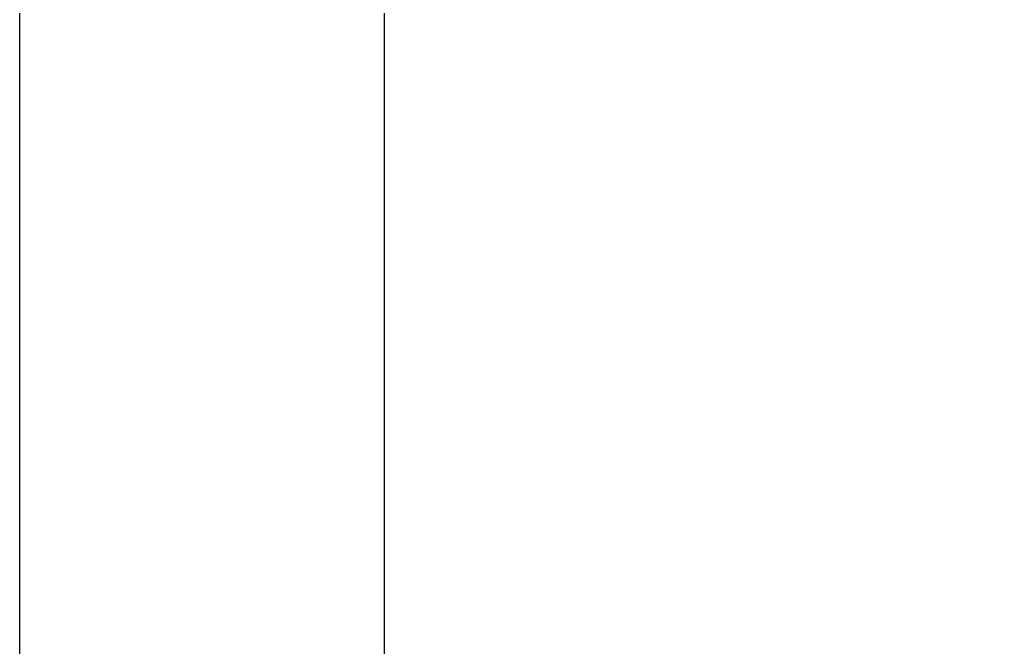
# Model space of a CAD drawing. Header units: millimetres. Extents: x 379264 to 1158416, y -283062 to 356890.
# Drawn here: x 1052302.6 to 1052398.6, y -3309.2 to -3247.2 of the extents above; entities that cross this region are included whole.
import ezdxf

# ---------------------------------------------------------------- set-up
doc = ezdxf.new("R2010")
doc.units = ezdxf.units.MM
doc.layers.add('CHI TIET THANG SAN VUON$0$DnW', color=20, linetype='Continuous')
doc.layers.add('keyplan TANG 1$0$mb_unitmix twa 1-20$0$Net thay Tran', color=250, linetype='Continuous')

# ---------------------------------------------------------------- blocks, each defined once
blk = doc.blocks.new('keyplan TANG 1')
at = {"layer": 'keyplan TANG 1$0$mb_unitmix twa 1-20$0$Net thay Tran'}
blk.add_lwpolyline([(10450.0000065181, 147850.0000020646), (10449.99999999991, 95349.99999896024), (12249.99999342476, 95349.99999896024), (12249.99999342476, 141249.9999910947), (12450, 141249.9999910947), (12450, 141050), (46748.45462060507, 141049.9999999999), (46748.45462060507, 142849.9999999999), (12450, 142849.9999826836), (12450, 142649.9999826836), (12250, 142649.9999826836), (12250.00000651844, 147850.0000020646)], close=True, dxfattribs=at)

msp = doc.modelspace()

# ---------------------------------------------------------------- block references
at = {"layer": 'CHI TIET THANG SAN VUON$0$DnW', "xscale": 0.02, "yscale": 0.02, "zscale": 0.02}
msp.add_blockref('keyplan TANG 1', (1052093.632227895, -6167.207528825751), dxfattribs=at)

doc.saveas('drawing.dxf')
